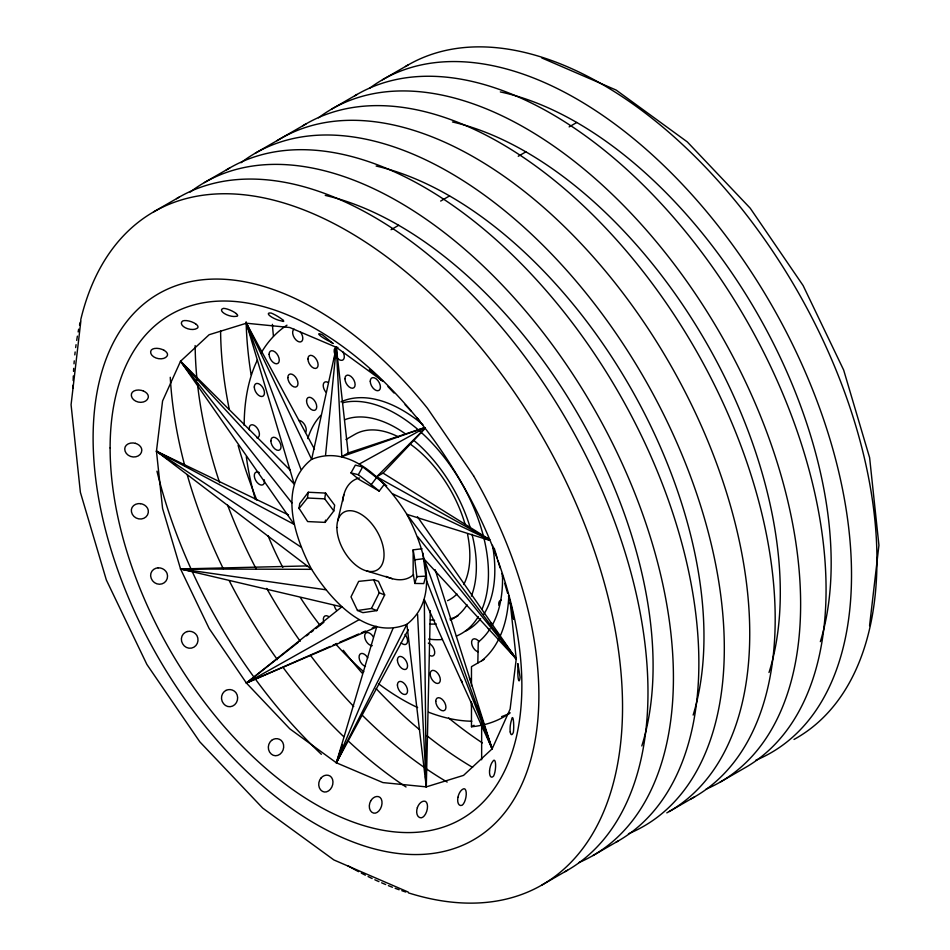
<?xml version="1.0" encoding="UTF-8"?>
<svg xmlns="http://www.w3.org/2000/svg" width="950" height="950" viewBox="0 0 950 950"><rect width="100%" height="100%" fill="white"/><g stroke="black" fill="none" stroke-linecap="round" stroke-linejoin="round"><path stroke-width="1.43" d="M430.326 610.66L426.289 786.873L382.909 782.586L336.348 762.779L289.786 728.816L246.394 683.014L209.143 628.496L180.547 568.967L162.581 508.488L156.453 451.191L162.581 400.959L180.547 361.238L209.143 334.721L246.394 323.226L289.786 327.524L336.348 347.32L382.909 381.282M336.157 351.726L336.348 347.32L311.624 459.349C277.353 486.032 294.738 537.498 311.624 569.323C330.742 599.854 366.617 640.644 406.873 624.316C441.133 597.633 423.747 546.155 406.873 514.33C387.742 483.811 351.868 443.021 311.624 459.349L246.394 323.226L294.191 484.144L180.547 361.238L294.191 524.4L156.453 451.191L311.624 569.323L180.547 568.967L341.81 606.884L246.394 683.014L376.675 627.012L336.348 762.779L408.286 629.779M325.565 455.038L336.348 347.32L348.175 452.972L341.81 456.641L336.348 347.32L334.388 358.886M869.571 625.729L878.928 545.253L869.618 457.686L843.671 370.061L803.118 285.558L750.215 208.192L687.301 141.906L616.123 90.06L541.749 57.926M80.904 320.625L71.072 404.747L80.382 492.314L106.329 579.939L146.882 664.442L199.785 741.807L262.699 808.094L333.878 859.94L408.251 892.074M308.299 492.254L299.737 503.524L298.989 508.571L307.444 498.014L308.299 492.254L325.577 493.074L334.661 505.174L333.818 510.934L324.722 498.845L325.577 493.074M298.894 508.06L307.646 521.574L325.114 522.381L325.541 520.113M337.689 520.933L343.864 494.677M422.786 553.019L425.826 576.044L423.759 583.573L414.829 583.454L413.167 573.622L413.155 549.86L422.073 548.756M414.829 583.454L416.848 576.626L425.838 576.128M342.416 744.646L336.348 762.779L406.873 624.316L426.289 786.873L463.553 775.378L492.136 748.861L510.114 709.139L516.242 658.908L510.114 601.611M392.92 628.627L336.348 762.779L340.017 754.751M371.462 608.463L379.24 592.788L373.623 579.619L378.456 581.305L384.667 594.938L376.877 610.601L362.912 612.655L357.485 610.506L371.462 608.463L376.877 610.601M350.989 472.91L355.348 465.12L362.841 467.008L384.631 483.918L379.216 491.091L359.017 479.453L350.989 472.91L358.304 474.703L362.662 466.913M325.114 522.381L333.818 510.934M379.216 491.091L371.296 484.595L376.711 477.423M489.571 539.707L376.675 476.769L383.04 473.1L424.282 429.222M376.675 476.769L425.256 428.117M298.442 642.212L246.394 683.014L330.279 646.392M306.541 635.859L308.845 634.054M311.161 632.237L313.476 630.42M315.792 628.603L323.891 622.262M153.52 211.945L178.956 197.256M204.404 182.566L229.841 167.889M255.289 153.199L306.161 123.821M331.609 109.131L357.046 94.442M382.494 79.752L407.93 65.063M391.044 229.698L398.679 225.292M440.657 201.056L449.564 195.914M518.249 156.263L525.884 151.857M569.133 126.884L576.769 122.479M345.966 439.517L354.872 434.376A95.249 54.993 60 0 1 398.442 436.893M484.168 659.347L471.473 666.674L471.473 685.722M471.473 701.836L471.473 726.75L474.014 725.278M542.07 884.937L567.506 870.248M592.954 855.558L618.391 840.869M669.275 811.49L694.711 796.801M720.159 782.111L745.596 767.434A388.55 224.331 60 0 0 744.361 316.647A388.55 224.331 60 0 0 354.611 95.891M254.089 678.692L246.394 683.014L359.242 619.602M359.242 464.063L425.006 427.797M332.975 645.204L337.036 643.435M339.744 642.248L358.684 633.982M361.392 632.795L365.453 631.026M372.21 628.069L376.271 626.299M341.81 456.641L423.522 428.058M348.175 452.972L423.498 428.011M413.155 549.86L414.806 559.799L423.724 558.695M374.098 579.773L358.673 581.364L350.989 596.873L357.485 610.506M307.634 565.903L180.547 568.967L194.999 571.924M307.444 498.014L324.722 498.845M187.898 569.798L180.547 568.967L325.565 589.736M366.569 570.95L392.397 578.728M489.345 540.253L406.873 514.33L516.242 658.908L424.306 559.265L492.136 748.861L424.306 599.521L426.289 786.873L425.481 776.578M483.835 537.926L489.369 540.063M379.24 592.788L384.667 594.938M358.304 474.703L371.296 484.595M392.92 493.917L489.499 539.873M288.539 514.936L156.453 451.191L167.295 458.874M480.534 534.779L488.276 539.018M165.252 456.57L156.453 451.191L300.913 547.046M383.04 473.1L489.63 539.576M173.328 463.149L175.738 464.859M378.611 377.079L369.348 369.336L376.616 375.333M381.722 380.546L380.962 379.596M290.023 470.012L180.547 361.238L191.223 375.416M381.484 380.321L378.124 376.912M418.249 419.045L416.67 417.513L419.781 420.933M387.956 386.614L394.001 393.003M405.104 404.712L411.16 411.113M190.119 372.459L180.547 361.238L291.887 502.942M508.713 649.824L516.242 658.908L417.454 516.741M417.572 536.619L516.242 658.908L502.312 639.896M194.774 380.142L198.324 384.869M496.209 631.584L499.7 636.334M314.474 449.184L246.394 323.226L251.192 337.143M249.874 331.36L246.394 323.226L300.913 469.276M484.452 729.731L486.103 733.828M487.196 736.571L492.136 748.861L435.147 569.703M426.598 580.711L492.136 748.861L477.221 705.553M495.473 553.886L494.748 551.594M510.589 604.105L510.091 602.621L510.53 604.438M511.053 605.589L511.611 607.442M494.226 548.162L497.159 558.006M497.99 560.821L500.08 567.851M501.754 573.479L503.001 577.707M504.676 583.324L507.609 593.168M508.44 595.982L509.699 600.198M512.097 609.983L513.689 619.317L511.872 609.579M510.957 605.993L511.492 607.881M495.081 552.092L495.413 553.327M414.806 559.799L416.907 577.149M424.911 769.227L425.137 772.172M417.572 614.389L426.289 786.873L426.075 770.592M481.65 723.758L481.65 759.786M477.826 663.005L478.254 642.105A146.906 84.811 60 0 0 490.105 628.781M318.499 117.8A388.55 224.331 60 0 1 720.159 333.462A388.55 224.331 60 0 1 706.099 789.129M273.422 336.11A359.789 207.729 60 0 1 272.401 324.354M452.473 121.968A359.789 207.729 60 0 1 706.337 342.724A359.789 207.729 60 0 1 769.013 672.505M405.484 66.512A388.55 224.331 60 0 1 796.48 289.394A388.55 224.331 60 0 1 794.01 739.444M302.516 126.006A388.55 224.331 60 0 1 694.711 348.139A388.55 224.331 60 0 1 690.994 798.879M277.067 140.695A388.55 224.331 60 0 1 668.658 361.772A388.55 224.331 60 0 1 666.805 812.879M369.384 88.421A388.55 224.331 60 0 1 771.661 305.152A388.55 224.331 60 0 1 755.654 760.321M500.329 91.924A359.789 207.729 60 0 1 755.535 310.448A359.789 207.729 60 0 1 820.349 641.654M482.363 742.9A359.789 207.729 60 0 1 448.661 718.034M251.109 374.787A359.789 207.729 60 0 1 246.133 321.812M472.601 767.374A359.789 207.729 60 0 1 426.787 735.609M419.674 729.79A359.789 207.729 60 0 1 376.117 688.584M362.164 673.158A359.789 207.729 60 0 1 343.282 650.287M256.797 500.08A359.789 207.729 60 0 1 238.106 445.36M229.259 409.153A359.789 207.729 60 0 1 220.602 330.897M413.571 574.607A56.038 32.347 60 0 1 386.021 576.377M342.713 501.374A56.038 32.347 60 0 1 359.421 478.016M383.277 483.538A56.038 32.347 60 0 1 386.733 485.818M190.143 192.114A388.55 224.331 60 0 1 592.325 405.816A388.55 224.331 60 0 1 578.894 862.576M226.195 170.074A388.55 224.331 60 0 1 617.773 391.139A388.55 224.331 60 0 1 615.921 842.258M321.373 754.312A359.789 207.729 60 0 1 156.964 471.176M325.268 195.403A359.789 207.729 60 0 1 579.132 416.171A359.789 207.729 60 0 1 641.808 745.952M406.042 786.968A359.789 207.729 60 0 1 347.854 740.608M343.698 736.654A359.789 207.729 60 0 1 283.492 668.004M277.376 659.633A359.789 207.729 60 0 1 229.259 580.759M223.25 568.706A359.789 207.729 60 0 1 187.221 474.739M184.906 466.284A359.789 207.729 60 0 1 170.264 377.293M447.165 782.064A359.789 207.729 60 0 1 361.914 714.875M353.721 706.491A359.789 207.729 60 0 1 310.709 655.678M300.224 641.297A359.789 207.729 60 0 1 266.724 588.406M256.072 568.729A359.789 207.729 60 0 1 227.632 505.186M219.628 482.683A359.789 207.729 60 0 1 197.743 386.128M197.089 380.178A359.789 207.729 60 0 1 195.154 345.574M376.141 166.036A359.789 207.729 60 0 1 629.458 385.819A359.789 207.729 60 0 1 693.144 715.089M80.75 319.687A388.55 224.331 60 0 1 370.856 245.623A388.55 224.331 60 0 1 621.882 684.724A388.55 224.331 60 0 1 408.441 892.881M405.793 892.026A388.55 224.331 60 0 1 401.803 890.684M399.131 889.746A388.55 224.331 60 0 1 395.117 888.274M392.433 887.252A388.55 224.331 60 0 1 388.384 885.649M385.688 884.533A388.55 224.331 60 0 1 381.627 882.811M378.919 881.612A388.55 224.331 60 0 1 374.846 879.771M372.127 878.501A388.55 224.331 60 0 1 368.066 876.529M365.346 875.176A388.55 224.331 60 0 1 361.285 873.097M358.577 871.672A388.55 224.331 60 0 1 347.795 865.688M73.055 388.265A388.55 224.331 60 0 1 73.079 385.178M73.162 380.558A388.55 224.331 60 0 1 73.316 375.963M73.53 371.391A388.55 224.331 60 0 1 73.696 368.363M74.017 363.838A388.55 224.331 60 0 1 74.254 360.846M74.812 354.908A388.55 224.331 60 0 1 75.145 351.963M75.679 347.581A388.55 224.331 60 0 1 76.059 344.684M76.701 340.385A388.55 224.331 60 0 1 77.389 336.134M78.149 331.93A388.55 224.331 60 0 1 78.684 329.163M79.527 325.066A388.55 224.331 60 0 1 80.133 322.359M241.027 162.735A388.55 224.331 60 0 1 643.839 377.518A388.55 224.331 60 0 1 628.449 833.756M176.522 198.704A388.55 224.331 60 0 1 567.506 421.586A388.55 224.331 60 0 1 565.036 871.637M436.252 623.924A113.466 65.514 60 0 1 429.602 624.055M344.541 419.793A113.466 65.514 60 0 1 405.436 433.889M413.523 440.135A113.466 65.514 60 0 1 470.048 527.155M472.019 534.292A113.466 65.514 60 0 1 471.354 596.173M467.056 604.794A113.466 65.514 60 0 1 450.348 620.124M442.296 639.504A130.566 75.382 60 0 1 428.64 639.077M307.776 438.603A130.566 75.382 60 0 1 320.827 415.387M342.724 402.741A130.566 75.382 60 0 1 418.867 430.338M420.031 431.359A130.566 75.382 60 0 1 483.384 536.073M484.084 538.876A130.566 75.382 60 0 1 481.994 609.283M478.242 616.681A130.566 75.382 60 0 1 456.368 636.096M340.955 401.862A130.566 75.382 60 0 1 422.892 424.662M492.539 545.288A130.566 75.382 60 0 1 483.906 614.139M480.676 618.699A130.566 75.382 60 0 1 465.31 631.251M457.983 615.814A113.466 65.514 60 0 1 449.932 618.961M434.589 620.303A113.466 65.514 60 0 1 430.386 619.828M409.521 443.579A95.249 54.993 60 0 1 465.132 524.447M467.554 534.292A95.249 54.993 60 0 1 463.754 584.547M456.986 594.023A95.249 54.993 60 0 1 447.569 600.673M509.438 713.391A223.879 129.259 60 0 1 501.588 716.633M471.829 721.228A223.879 129.259 60 0 1 428.652 712.251M417.632 707.56A223.879 129.259 60 0 1 378.884 683.988M363.791 671.769A223.879 129.259 60 0 1 335.884 644.242M319.806 625.005A223.879 129.259 60 0 1 300.438 597.692M282.815 567.435A223.879 129.259 60 0 1 268.043 535.729M255.408 499.546A223.879 129.259 60 0 1 246.323 456.677M244.186 425.457A223.879 129.259 60 0 1 257.498 359.789M260.882 353.388A223.879 129.259 60 0 1 286.971 325.173M342.819 351.726A7.196 4.156 60 0 1 343.259 359.706A7.196 4.156 60 0 1 336.68 357.414M334.816 354.196A7.196 4.156 60 0 1 337.915 347.367M249.422 430.006A7.196 4.156 60 0 1 252.593 424.793A7.196 4.156 60 0 1 258.946 431.502A7.196 4.156 60 0 1 256.88 437.879M325.767 391.994A7.196 4.156 60 0 1 323.392 384.014A7.196 4.156 60 0 1 328.308 382.494M300.271 331.787A7.196 4.156 60 0 1 301.898 341.181A7.196 4.156 60 0 1 294.452 338.022A7.196 4.156 60 0 1 294.132 329.175M264.302 479.833A7.196 4.156 60 0 1 260.264 484.809A7.196 4.156 60 0 1 254.315 476.104A7.196 4.156 60 0 1 259.386 472.637M372.293 645.644A7.196 4.156 60 0 1 365.572 640.051A7.196 4.156 60 0 1 366.474 632.7A7.196 4.156 60 0 1 373.338 637.011M298.609 420.446A7.196 4.156 60 0 1 304.76 424.923A7.196 4.156 60 0 1 305.567 432.488M428.331 643.114A7.196 4.156 60 0 1 434.684 651.7A7.196 4.156 60 0 1 429.649 655.429M477.992 651.783A7.196 4.156 60 0 1 471.628 641.666A7.196 4.156 60 0 1 479.216 641.725M336.68 610.494A7.196 4.156 60 0 1 334.317 605.554M323.499 620.932A7.196 4.156 60 0 1 328.415 616.372M462.163 682.005A7.196 4.156 60 0 1 461.356 680.319M469.359 677.849A7.196 4.156 60 0 1 470.678 681.245M471.663 706.479A7.196 4.156 60 0 1 471.663 703.428M365.465 666.413A7.196 4.156 60 0 1 359.231 655.619A7.196 4.156 60 0 1 367.745 657.899M503.001 577.826A7.196 4.156 60 0 1 502.491 576.116M488.941 630.278A7.196 4.156 60 0 1 488.431 628.568M490.806 623.331A7.196 4.156 60 0 1 492.029 623.449M498.916 605.399A7.196 4.156 60 0 1 501.279 600.163M405.032 634.386A7.196 4.156 60 0 1 407.194 642.96A7.196 4.156 60 0 1 401.173 642.913M508.784 595.84A164.861 95.178 60 0 1 500.163 636.084M498.94 638.709A164.861 95.178 60 0 1 481.614 660.82M502.526 576.234A146.906 84.811 60 0 1 492.171 625.314M510.197 712.809A223.879 129.259 60 0 1 484.536 724.565M481.697 725.218A223.879 129.259 60 0 1 471.473 726.75M489.547 770.901L489.535 772.944A8.609 3.325 -78.2 0 0 493.608 776.055A8.609 2.232 -83.6 0 0 495.591 764.311A8.609 2.232 -83.6 0 0 492.812 761.401A8.609 3.325 -78.2 0 0 489.547 770.901M517.833 663.872L518.011 667.351A8.609 1.247 89.8 0 0 518.118 677.825L518.367 679.333A8.609 1.247 89.8 0 0 520.089 677.219L517.94 663.801M457.936 797.335L457.674 799.484A8.609 4.465 -74 0 0 462.199 805.196A8.609 3.325 -78.2 0 0 466.248 794.533A8.609 3.325 -78.2 0 0 462.923 789.129A8.609 4.465 -74 0 0 457.936 797.335M417.371 807.631L416.824 809.792A8.609 5.569 -71.3 0 0 421.254 817.831A8.609 4.465 -74 0 0 427.322 808.854A8.609 4.465 -74 0 0 423.973 801.147A8.609 5.569 -71.3 0 0 417.371 807.631M370.631 801.087L369.764 803.154A8.609 6.555 -70.7 0 0 373.576 813.105A8.609 5.569 -71.3 0 0 381.484 806.289A8.609 5.569 -71.3 0 0 378.611 796.658A8.609 6.555 -70.7 0 0 370.631 801.087M320.91 778.157L319.723 780.021A8.609 7.351 -73.4 0 0 322.418 791.35A8.609 6.555 -70.7 0 0 331.847 787.028A8.609 6.555 -70.7 0 0 329.923 775.948A8.609 7.351 -73.4 0 0 320.91 778.157M271.581 740.394L270.085 741.974A8.609 7.921 -82.6 0 0 271.261 754.039A8.609 7.351 -73.4 0 0 281.794 752.364A8.609 7.351 -73.4 0 0 281.236 740.442A8.609 7.921 -82.6 0 0 271.581 740.394M226.017 690.389L224.236 691.6A8.609 8.217 75.8 0 0 223.583 703.701A8.609 7.921 -82.6 0 0 234.745 704.674A8.609 7.921 -82.6 0 0 235.873 692.562A8.609 8.217 75.8 0 0 226.017 690.389M187.316 631.524L185.321 632.344A8.609 8.217 44.2 0 0 182.638 643.791A8.609 8.217 75.8 0 0 193.895 647.199A8.609 8.217 75.8 0 0 196.923 635.55A8.609 8.217 44.2 0 0 187.316 631.524M332.963 343.413L329.923 341.561A8.609 1.247 30.2 0 1 319.723 335.279A8.609 1.247 30.2 0 1 322.418 334.839L332.963 343.413M158.127 567.839L155.966 568.231A8.609 7.921 22.6 0 0 151.228 578.384A8.609 8.217 44.2 0 0 162.034 583.858A8.609 8.217 44.2 0 0 167.034 573.313A8.609 7.921 22.6 0 0 158.127 567.839M140.422 503.642L138.189 503.642A8.609 7.351 13.4 0 0 131.48 511.931A8.609 7.921 22.6 0 0 141.336 518.973A8.609 7.921 22.6 0 0 148.236 510.079A8.609 7.351 13.4 0 0 140.422 503.642M135.411 443.341L133.202 442.961A8.609 6.555 10.7 0 0 124.747 448.97A8.609 7.351 13.4 0 0 133.202 456.974A8.609 7.351 13.4 0 0 141.823 450.169A8.609 6.555 10.7 0 0 135.411 443.341M143.45 391.02L141.336 390.343A8.609 5.569 11.3 0 0 131.48 393.775A8.609 6.555 10.7 0 0 138.189 402.052A8.609 6.555 10.7 0 0 148.236 397.646A8.609 5.569 11.3 0 0 143.45 391.02M163.982 350.265L162.034 349.363A8.609 4.465 14 0 0 151.228 350.134A8.609 5.569 11.3 0 0 155.966 357.984A8.609 5.569 11.3 0 0 167.034 356.119A8.609 4.465 14 0 0 163.982 350.265M195.605 323.831L193.895 322.81A8.609 3.325 18.2 0 0 182.638 320.993A8.609 4.465 14 0 0 185.321 327.762A8.609 4.465 14 0 0 196.923 328.391A8.609 3.325 18.2 0 0 195.605 323.831M236.17 313.536L234.745 312.503A8.609 2.232 23.6 0 0 223.583 308.358A8.609 3.325 18.2 0 0 224.236 313.441A8.609 3.325 18.2 0 0 235.873 316.362A8.609 2.232 23.6 0 0 236.17 313.536M282.898 320.079L281.794 319.141A8.609 1.247 30.2 0 0 271.261 313.072A8.609 2.232 23.6 0 0 270.085 316.006A8.609 2.232 23.6 0 0 281.236 320.863A8.609 1.247 30.2 0 0 282.898 320.079M473.599 475.808L427.441 408.251A315.222 181.996 60 0 0 93.955 416.171A315.222 181.996 60 0 0 392.231 852.672A315.222 181.996 60 0 0 473.599 475.808M510.233 731.963L510.079 730.134A8.609 2.232 -83.6 0 1 511.611 719.863A8.609 1.247 89.8 0 1 513.368 720.242A8.609 1.247 89.8 0 1 513.356 732.403A8.609 2.232 -83.6 0 1 510.233 731.963M336.894 527.511A33.345 19.249 60 0 0 372.246 571.508A33.345 19.249 60 0 0 372.246 524.352A33.345 19.249 60 0 0 336.894 527.511M110.117 447.937A291.151 168.091 60 0 0 418.926 832.105A291.151 168.091 60 0 0 418.926 420.363A291.151 168.091 60 0 0 110.117 447.937M370.251 381.235A7.196 4.156 60 0 0 377.886 390.735A7.196 4.156 60 0 0 377.886 380.558A7.196 4.156 60 0 0 370.251 381.235M344.945 378.729A7.196 4.156 60 0 0 352.581 388.229A7.196 4.156 60 0 0 352.581 378.053A7.196 4.156 60 0 0 344.945 378.729M270.869 440.871A7.196 4.156 60 0 0 278.504 450.359A7.196 4.156 60 0 0 278.504 440.194A7.196 4.156 60 0 0 270.869 440.871M307.931 358.957A7.196 4.156 60 0 0 315.566 368.446A7.196 4.156 60 0 0 315.566 358.269A7.196 4.156 60 0 0 307.931 358.957M269.099 354.303A7.196 4.156 60 0 0 276.723 363.803A7.196 4.156 60 0 0 276.723 353.626A7.196 4.156 60 0 0 269.099 354.303M287.826 377.601A7.196 4.156 60 0 0 295.45 387.101A7.196 4.156 60 0 0 295.45 376.924A7.196 4.156 60 0 0 287.826 377.601M306.553 400.9A7.196 4.156 60 0 0 314.189 410.4A7.196 4.156 60 0 0 314.189 400.223A7.196 4.156 60 0 0 306.553 400.9M254.291 387.018A7.196 4.156 60 0 0 261.927 396.518A7.196 4.156 60 0 0 261.927 386.341A7.196 4.156 60 0 0 254.291 387.018M435.753 701.314A7.196 4.156 60 0 0 443.389 710.814A7.196 4.156 60 0 0 443.389 700.637A7.196 4.156 60 0 0 435.753 701.314M430.16 673.966A7.196 4.156 60 0 0 437.784 683.454A7.196 4.156 60 0 0 437.784 673.277A7.196 4.156 60 0 0 430.16 673.966M397.409 685.009A7.196 4.156 60 0 0 405.032 694.498A7.196 4.156 60 0 0 405.032 684.321A7.196 4.156 60 0 0 397.409 685.009M397.409 660.036A7.196 4.156 60 0 0 405.032 669.524A7.196 4.156 60 0 0 405.032 659.347A7.196 4.156 60 0 0 397.409 660.036"/></g></svg>
